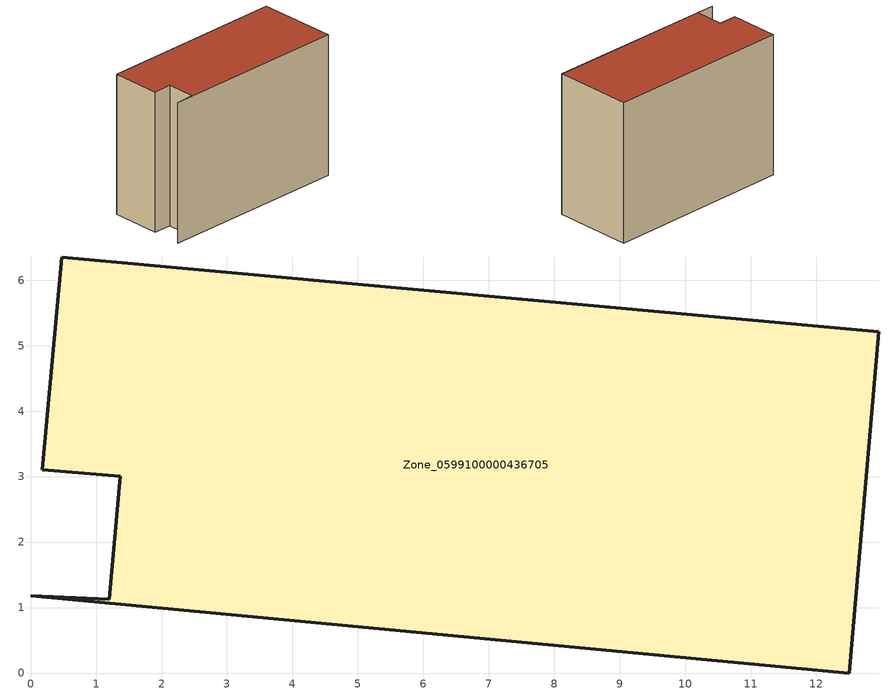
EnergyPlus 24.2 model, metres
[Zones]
Zone_0599100000436705
 floor ground (C_G): 1.37,3 0.18,3.1 0.47,6.35 12.96,5.21 12.5,0 0,1.18 1.2,1.12 z0
 wall outside (C_F): 12.5,0 12.96,5.21 0.47,6.35 0.18,3.1 1.37,3 1.2,1.12 0,1.18 12.5,0 z0:9.46
 roof outside (C_R): 1.37,3 1.2,1.12 0,1.18 12.5,0 12.96,5.21 0.47,6.35 0.18,3.1 z9.46
[BUILDING]
Pand.0599100000436705: North Axis=0; Terrain=City; Loads Convergence Tolerance Value=0.04; Temperature Convergence Tolerance Value=0.4; Solar Distribution=FullExterior; Maximum Number of Warmup Days=25; Minimum Number of Warmup Days=1
[Site:Location]
Rotterdam.The.Hague.AP_ZH_NLD Design_Conditions: Latitude=51.96; Longitude=4.45; Time Zone=1; Elevation=-4.5
[SITE:GROUNDTEMPERATURE:BUILDINGSURFACE]
18, 18, 18, 18, 18, 18, 18, 18, 18, 18, 18, 18
[MATERIAL] Thermal Absorptance=0.9; Solar Absorptance=0.7; Visible Absorptance=0.7
Name | Roughness | Thickness | Conductivity | Density | Specific Heat
G.TI.2006-2014 | MediumSmooth | 0.15 | 0.06 | 540 | 1210
F.TI.2006-2014 | Rough | 0.3 | 0.12 | 1920 | 840
R.TI.2006-2014 | MediumRough | 0.2 | 0.08 | 1500 | 1000
[CONSTRUCTION]
C_G: G.TI.2006-2014
C_F: F.TI.2006-2014
C_R: R.TI.2006-2014
[ZONE]
Zone_0599100000436705: Type=1; Multiplier=1; Ceiling Height=Autocalculate; Volume=Autocalculate; Floor Area=autocalculate; Part of Total Floor Area=Yes
[ZONEINFILTRATION:DESIGNFLOWRATE]
Infil_Zone_0599100000436705: Zone or ZoneList or Space or SpaceList=Zone_0599100000436705; Schedule=AlwaysOn; Design Flow Rate Calculation Method=Flow/Area; Flow Rate per Floor Area=0.0015; Constant Term Coefficient=1; Temperature Term Coefficient=0; Velocity Term Coefficient=0; Velocity Squared Term Coefficient=0
[HVACTEMPLATE:ZONE:IDEALLOADSAIRSYSTEM]
Zone_0599100000436705: Maximum Heating Supply Air Temperature=50; Minimum Cooling Supply Air Temperature=13; Maximum Heating Supply Air Humidity Ratio=0.0156; Minimum Cooling Supply Air Humidity Ratio=0.0077; Heating Limit=NoLimit; Cooling Limit=NoLimit; Dehumidification Control Type=ConstantSensibleHeatRatio; Cooling Sensible Heat Ratio=0.7; Dehumidification Setpoint=60; Humidification Control Type=None; Humidification Setpoint=30; Outdoor Air Method=None; Outdoor Air Flow Rate per Person=0.00944; Outdoor Air Flow Rate per Zone Floor Area=0; Outdoor Air Flow Rate per Zone=0; Demand Controlled Ventilation Type=None; Outdoor Air Economizer Type=NoEconomizer; Heat Recovery Type=None; Sensible Heat Recovery Effectiveness=0.7; Latent Heat Recovery Effectiveness=0.65
[ZONECONTROL:THERMOSTAT]
ThermostatControl_Zone_0599100000436705: Zone or ZoneList=Zone_0599100000436705; Control Type Schedule=DualSetpointControlType; Control 1=Thermostat_Zone_0599100000436705; Temperature Difference Between Cutout And Setpoint=0
[THERMOSTATSETPOINT:DUALSETPOINT]
Thermostat_Zone_0599100000436705: Heating Setpoint Temperature Schedule=HeatingSetpoint_Zone_0599100000436705; Cooling Setpoint Temperature Schedule=CoolingSetpoint_Zone_0599100000436705
[SCHEDULE:COMPACT]
HeatingSetpoint_Zone_0599100000436705: Through: 12/31, For: AllDays, Until: 24:00, 21
CoolingSetpoint_Zone_0599100000436705: Through: 12/31, For: AllDays, Until: 24:00, 24
DualSetpointControlType: Through: 12/31, For: AllDays, Until: 24:00, 4
AlwaysOn: Through: 12/31, For: AllDays, Until: 24:00, 1
